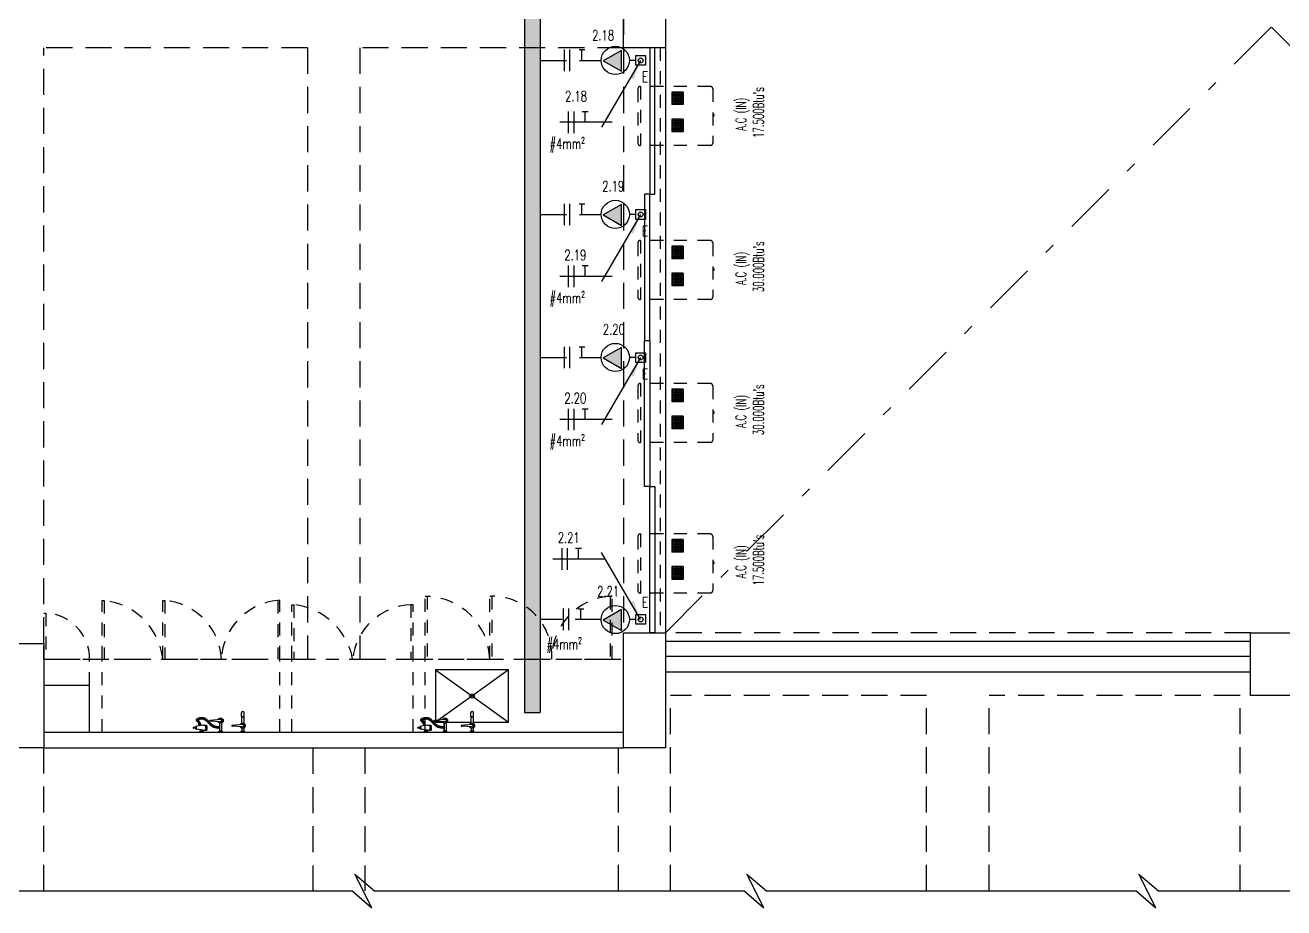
# Model space of a CAD drawing. Extents: x 17.6 to 65.2, y 116.5 to 153.5.
# Drawn here: x 27.52 to 39.56, y 116.54 to 124.99 of the extents above; entities that cross this region are included whole.
import ezdxf

# ---------------------------------------------------------------- set-up
doc = ezdxf.new("R2010")
doc.units = 0
doc.header["$MEASUREMENT"] = 0
for name, pattern in [('DASHDOT2', [0.5, 0.25, -0.125, 0, -0.125]), ('HIDDEN', [0.375, 0.25, -0.125]), ('HIDDEN2', [0.1875, 0.125, -0.0625])]:
    doc.linetypes.add(name, pattern=pattern)
for name, color, linetype in [('E-INDICAÇÃO', 9, 'CONTINUOUS'), ('INST-MATRIZ', 9, 'CONTINUOUS'), ('INST_-_AR_CONDICIONADO', 1, 'CONTINUOUS'), ('INST_-_MATRIZ', 9, 'CONTINUOUS'), ('INST_-_PILAR', 6, 'CONTINUOUS')]:
    doc.layers.add(name, color=color, linetype=linetype)
doc.styles.add('ROMANS9', font='ROMANS9.SHX')
doc.styles.add('TICK-50', font='ROMANS.SHX', dxfattribs={"height": 0.1, "bigfont": 'alf.shx'})

# ---------------------------------------------------------------- blocks, each defined once
blk = doc.blocks.new('A$C39395E02')
at = {"layer": 'INST_-_MATRIZ'}
for p, q in [((0.094, 0.15), (0.094, 0.186)), ((0.094, 0.15), (0.119, 0.15)), ((0.095, 0.085), (0.095, 0.15)), ((0.095, 0.148), (0.118, 0.148)), ((0.118, 0.083), (0.118, 0.15)), ((0.119, 0.15), (0.119, 0.186)), ((0.104, 0.073), (0.003, 0.065)), ((0.104, 0.05), (0.003, 0.058)), ((0.095, 0.037), (0.095, 0.01)), ((0.115, 0.01), (0.095, 0.01)), ((0.115, 0.037), (0.115, 0.01)), ((0.125, 0), (0.085, 0))]:
    blk.add_line(p, q, dxfattribs=at)
blk.add_lwpolyline([(0.079, 0.071), (0.079, 0.073), (0.094, 0.087), (0.114, 0.087), (0.129, 0.073), (0.129, 0.052), (0.115, 0.037), (0.094, 0.037), (0.079, 0.052)], dxfattribs=at)
for centre, radius, start, end in [((0.106, 0.186), 0.0128, 360, 180), ((0.003, 0.061), 0.00332, 90, 270), ((0.104, 0.062), 0.0217, 210.8045, 155.3581), ((0.095, 0), 0.01, 90, 180), ((0.105, 0.061), 0.0117, 264.5255, 95.4745), ((0.115, 0), 0.01, 0, 90)]:
    blk.add_arc(centre, radius, start, end, dxfattribs=at)
blk = doc.blocks.new('A$C54C96E85')
at = {"layer": 'INST_-_MATRIZ'}
h = blk.add_hatch(dxfattribs=at)
h.set_pattern_fill('ANSI31', color=256, scale=0.03, style=0)
h.set_pattern_definition([(45, (-61.454684, -1771.6646343), (-0.0026516504294, 0.0026516504294), [])])
h.paths.add_polyline_path([(0.163, 0.033), (0.157, 0.039), (0.151, 0.045), (0.144, 0.052, 0.001194), (0.144, 0.052), (0.138, 0.059, 0.004819), (0.137, 0.059), (0.13, 0.066, 0.008876), (0.13, 0.066), (0.123, 0.073, 0.015233), (0.122, 0.073), (0.114, 0.08, 0.021779), (0.113, 0.081), (0.104, 0.086, 0.0275), (0.103, 0.087), (0.093, 0.092, 0.03177), (0.091, 0.093), (0.081, 0.097, 0.033963), (0.079, 0.098), (0.067, 0.1, 0.033835), (0.065, 0.1), (0.051, 0.102, 0.020442), (0.05, 0.102, 0.01128), (0.049, 0.102), (0.035, 0.101), (0.035, 0.086), (0.036, 0.086), (0.038, 0.086), (0.043, 0.086), (0.048, 0.086), (0.054, 0.086), (0.061, 0.086), (0.068, 0.085), (0.075, 0.084), (0.081, 0.081), (0.088, 0.079), (0.094, 0.076), (0.1, 0.072), (0.106, 0.068), (0.112, 0.063), (0.118, 0.058), (0.124, 0.052), (0.129, 0.046), (0.135, 0.04), (0.141, 0.034), (0.147, 0.028), (0.153, 0.022), (0.159, 0.017), (0.166, 0.012), (0.172, 0.008), (0.179, 0.005), (0.186, 0.002), (0.193, 0.001), (0.2, 0), (0.208, 0), (0.215, 0), (0.221, 0.001), (0.228, 0.003), (0.234, 0.004), (0.239, 0.007), (0.244, 0.009), (0.249, 0.012), (0.252, 0.015), (0.255, 0.018), (0.257, 0.021), (0.257, 0.024), (0.257, 0.028), (0.255, 0.032), (0.253, 0.035), (0.25, 0.039), (0.247, 0.043), (0.243, 0.047), (0.24, 0.051), (0.237, 0.055), (0.234, 0.059), (0.232, 0.063), (0.23, 0.067), (0.229, 0.071), (0.227, 0.074), (0.227, 0.077), (0.226, 0.078), (0.226, 0.079), (0.211, 0.076), (0.215, 0.065, 0.032323), (0.215, 0.063), (0.219, 0.056, 0.024403), (0.22, 0.054), (0.224, 0.047, 0.016117), (0.224, 0.046), (0.229, 0.04, 0.001777), (0.229, 0.04, 0.005545), (0.229, 0.039), (0.233, 0.034), (0.237, 0.029), (0.239, 0.025), (0.239, 0.024), (0.239, 0.023), (0.237, 0.022), (0.233, 0.02), (0.229, 0.019), (0.224, 0.017), (0.219, 0.016), (0.213, 0.015), (0.207, 0.015), (0.201, 0.015), (0.196, 0.016), (0.19, 0.017), (0.185, 0.019), (0.179, 0.021), (0.174, 0.024), (0.169, 0.028)])
for p, q in [((0.005, 0.141), (0.045, 0.141)), ((0.015, 0.131), (0.035, 0.131)), ((0.015, 0.056), (0.015, 0.131)), ((0.035, 0.056), (0.035, 0.131)), ((0.193, 0.123), (0.158, 0.122)), ((0.158, 0.087), (0.158, 0.122)), ((0.164, 0.073), (0.164, 0.122)), ((0.169, 0.073), (0.169, 0.122)), ((0.187, 0.141), (0.227, 0.141)), ((0.193, 0.123), (0.255, 0.112)), ((0.197, 0.131), (0.217, 0.131)), ((0.197, 0.131), (0.197, 0.122)), ((0.217, 0.131), (0.217, 0.119)), ((0.025, 0.043), (0.126, 0.035)), ((0.025, 0.02), (0.126, 0.028)), ((0.158, 0.087), (0.158, 0.073)), ((0.194, 0.073), (0.158, 0.073)), ((0.194, 0.073), (0.255, 0.085)), ((0.255, 0.112), (0.255, 0.085)), ((0.267, 0.103), (0.284, 0.102)), ((0.267, 0.094), (0.284, 0.095))]:
    blk.add_line(p, q, dxfattribs=at)
for points in [[(0.05, 0.022), (0.05, 0.02), (0.036, 0.006), (0.015, 0.006), (0, 0.02), (0, 0.041), (0.015, 0.056), (0.035, 0.056), (0.05, 0.041)], [(0.226, 0.079), (0.226, 0.078), (0.227, 0.077), (0.227, 0.074), (0.229, 0.071), (0.23, 0.067), (0.232, 0.063), (0.234, 0.059), (0.237, 0.055), (0.24, 0.051), (0.243, 0.047), (0.247, 0.043), (0.25, 0.039), (0.253, 0.035), (0.255, 0.032), (0.257, 0.028), (0.257, 0.024), (0.257, 0.021), (0.255, 0.018), (0.252, 0.015), (0.249, 0.012), (0.244, 0.009), (0.239, 0.007), (0.234, 0.004), (0.228, 0.003), (0.221, 0.001), (0.215, 0), (0.208, 0), (0.2, 0), (0.193, 0.001), (0.186, 0.002), (0.179, 0.005), (0.172, 0.008), (0.166, 0.012), (0.159, 0.017), (0.153, 0.022), (0.147, 0.028), (0.141, 0.034), (0.135, 0.04), (0.129, 0.046), (0.124, 0.052), (0.118, 0.058), (0.112, 0.063), (0.106, 0.068), (0.1, 0.072), (0.094, 0.076), (0.088, 0.079), (0.081, 0.081), (0.075, 0.084), (0.068, 0.085), (0.061, 0.086), (0.054, 0.086), (0.048, 0.086), (0.043, 0.086), (0.038, 0.086), (0.036, 0.086), (0.035, 0.086)], [(0.239, 0.024), (0.239, 0.024)]]:
    blk.add_lwpolyline(points, dxfattribs=at)
blk.add_lwpolyline([(0.211, 0.076), (0.215, 0.065, 0.032323), (0.215, 0.063), (0.219, 0.056, 0.024403), (0.22, 0.054), (0.224, 0.047, 0.016117), (0.224, 0.046), (0.229, 0.04, 0.007322), (0.229, 0.039), (0.233, 0.034), (0.237, 0.029), (0.239, 0.025), (0.239, 0.024), (0.239, 0.023), (0.237, 0.022), (0.233, 0.02), (0.229, 0.019), (0.224, 0.017), (0.219, 0.016), (0.213, 0.015), (0.207, 0.015), (0.201, 0.015), (0.196, 0.016), (0.19, 0.017), (0.185, 0.019), (0.179, 0.021), (0.174, 0.024), (0.169, 0.028), (0.163, 0.033), (0.157, 0.039), (0.151, 0.045), (0.144, 0.052, 0.001194), (0.144, 0.052), (0.138, 0.059, 0.004819), (0.137, 0.059), (0.13, 0.066, 0.008876), (0.13, 0.066), (0.123, 0.073, 0.015233), (0.122, 0.073), (0.114, 0.08, 0.021779), (0.113, 0.081), (0.104, 0.086, 0.0275), (0.103, 0.087), (0.093, 0.092, 0.03177), (0.091, 0.093), (0.081, 0.097, 0.033963), (0.079, 0.098), (0.067, 0.1, 0.033835), (0.065, 0.1), (0.051, 0.102, 0.03173), (0.049, 0.102), (0.034, 0.101)], format="xyb", dxfattribs=at)
for centre, radius, start, end in [((0.015, 0.141), 0.01, 180, 270), ((0.035, 0.141), 0.01, 270, 0), ((0.197, 0.141), 0.01, 180, 270), ((0.217, 0.141), 0.01, 270, 0), ((0.025, 0.031), 0.0217, 30.8045, 335.3581), ((0.024, 0.032), 0.0117, 84.5255, 275.4745), ((0.126, 0.032), 0.00332, 270, 90), ((0.255, 0.099), 0.0133, 270.5029, 90.5029), ((0.284, 0.099), 0.00332, 270, 90)]:
    blk.add_arc(centre, radius, start, end, dxfattribs=at)
blk = doc.blocks.new('A$C6A757802')
at = {"layer": 'E-INDICAÇÃO', "ltscale": 0.01}
blk.add_hatch(color=1, dxfattribs=at).paths.add_polyline_path([(0, 0), (0.193, 0.032), (0.193, 0)])
at = {"layer": 'E-INDICAÇÃO', "color": 1, "ltscale": 0.01}
blk.add_line((0, 0), (0.741, 0), dxfattribs=at)

msp = doc.modelspace()

# ---------------------------------------------------------------- hatches: boundary and pattern name
at = {"layer": 'INST_-_AR_CONDICIONADO', "ltscale": 0.5}
msp.add_hatch(color=253, dxfattribs=at).paths.add_polyline_path([(32.446, 134.02), (32.296, 134.02), (32.296, 118.412), (32.446, 118.412)])
at = {"layer": 'INST_-_AR_CONDICIONADO'}
for points in [[(33.222, 124.549), (33.222, 124.749), (33.049, 124.649)], [(33.222, 123.074), (33.222, 123.274), (33.049, 123.174)], [(33.222, 121.705), (33.222, 121.905), (33.049, 121.805)], [(33.222, 119.197), (33.222, 119.397), (33.049, 119.297)]]:
    msp.add_hatch(color=3, dxfattribs=at).paths.add_polyline_path(points)
at = {"layer": 'INST_-_AR_CONDICIONADO', "linetype": 'CONTINUOUS', "ltscale": 0.3}
h = msp.add_hatch(dxfattribs=at)
h.set_pattern_fill('NET', color=1, scale=0.120408, angle=630, style=0)
h.set_pattern_definition([(270, (-90.579822, 278.185684), (0.0150510204, -1e-17), []), (360, (-90.579822, 278.185684), (1e-17, 0.0150510204), [])])
h.paths.add_polyline_path([(33.814, 124.23), (33.814, 124.35), (33.705, 124.35), (33.705, 124.23)])
h.paths.add_polyline_path([(33.705, 124.091), (33.705, 123.971), (33.814, 123.971), (33.814, 124.091)])
h = msp.add_hatch(dxfattribs=at)
h.set_pattern_fill('NET', color=1, scale=0.120408, angle=630, style=0)
h.set_pattern_definition([(270, (-90.579822, 278.185684), (0.0150510204, -1e-17), []), (360, (-90.579822, 278.185684), (1e-17, 0.0150510204), [])])
h.paths.add_polyline_path([(33.814, 124.23), (33.814, 124.35), (33.705, 124.35), (33.705, 124.23)])
h.paths.add_polyline_path([(33.705, 124.091), (33.705, 123.971), (33.814, 123.971), (33.814, 124.091)])
h = msp.add_hatch(dxfattribs=at)
h.set_pattern_fill('NET', color=1, scale=0.120408, angle=630, style=0)
h.set_pattern_definition([(270, (-90.579822, 276.710839), (0.0150510204, -1e-17), []), (360, (-90.579822, 276.710839), (1e-17, 0.0150510204), [])])
h.paths.add_polyline_path([(33.814, 122.755), (33.814, 122.876), (33.705, 122.876), (33.705, 122.755)])
h.paths.add_polyline_path([(33.705, 122.617), (33.705, 122.496), (33.814, 122.496), (33.814, 122.617)])
h = msp.add_hatch(dxfattribs=at)
h.set_pattern_fill('NET', color=1, scale=0.120408, angle=630, style=0)
h.set_pattern_definition([(270, (-90.579822, 276.710839), (0.0150510204, -1e-17), []), (360, (-90.579822, 276.710839), (1e-17, 0.0150510204), [])])
h.paths.add_polyline_path([(33.814, 122.755), (33.814, 122.876), (33.705, 122.876), (33.705, 122.755)])
h.paths.add_polyline_path([(33.705, 122.617), (33.705, 122.496), (33.814, 122.496), (33.814, 122.617)])
h = msp.add_hatch(dxfattribs=at)
h.set_pattern_fill('NET', color=1, scale=0.120408, angle=630, style=0)
h.set_pattern_definition([(270, (-90.579822, 275.341784), (0.0150510204, -1e-17), []), (360, (-90.579822, 275.341784), (1e-17, 0.0150510204), [])])
h.paths.add_polyline_path([(33.814, 121.386), (33.814, 121.506), (33.705, 121.506), (33.705, 121.386)])
h.paths.add_polyline_path([(33.705, 121.248), (33.705, 121.127), (33.814, 121.127), (33.814, 121.248)])
h = msp.add_hatch(dxfattribs=at)
h.set_pattern_fill('NET', color=1, scale=0.120408, angle=630, style=0)
h.set_pattern_definition([(270, (-90.579822, 275.341784), (0.0150510204, -1e-17), []), (360, (-90.579822, 275.341784), (1e-17, 0.0150510204), [])])
h.paths.add_polyline_path([(33.814, 121.386), (33.814, 121.506), (33.705, 121.506), (33.705, 121.386)])
h.paths.add_polyline_path([(33.705, 121.248), (33.705, 121.127), (33.814, 121.127), (33.814, 121.248)])
h = msp.add_hatch(dxfattribs=at)
h.set_pattern_fill('NET', color=1, scale=0.120408, angle=630, style=0)
h.set_pattern_definition([(270, (-90.579822, 273.902219), (0.0150510204, -1e-17), []), (360, (-90.579822, 273.902219), (1e-17, 0.0150510204), [])])
h.paths.add_polyline_path([(33.814, 119.946), (33.814, 120.067), (33.705, 120.067), (33.705, 119.946)])
h.paths.add_polyline_path([(33.705, 119.808), (33.705, 119.688), (33.814, 119.688), (33.814, 119.808)])
h = msp.add_hatch(dxfattribs=at)
h.set_pattern_fill('NET', color=1, scale=0.120408, angle=630, style=0)
h.set_pattern_definition([(270, (-90.579822, 273.902219), (0.0150510204, -1e-17), []), (360, (-90.579822, 273.902219), (1e-17, 0.0150510204), [])])
h.paths.add_polyline_path([(33.814, 119.946), (33.814, 120.067), (33.705, 120.067), (33.705, 119.946)])
h.paths.add_polyline_path([(33.705, 119.808), (33.705, 119.688), (33.814, 119.688), (33.814, 119.808)])
at = {"layer": 'INST_-_MATRIZ'}
h = msp.add_hatch(dxfattribs=at)
h.set_pattern_fill('ANSI31', color=256, scale=0.03, angle=180, style=0)
h.set_pattern_definition([(225, (93.0140778, 1890.029365), (0.0026516504294, -0.0026516504294), [])])
h.paths.add_polyline_path([(31.396, 118.331), (31.402, 118.326), (31.409, 118.32), (31.415, 118.313, 0.001194), (31.415, 118.313), (31.422, 118.306, 0.004819), (31.422, 118.306), (31.429, 118.299, 0.008876), (31.429, 118.299), (31.437, 118.292, 0.015233), (31.438, 118.291), (31.446, 118.285, 0.021779), (31.447, 118.284), (31.455, 118.278, 0.0275), (31.457, 118.278), (31.466, 118.273, 0.03177), (31.468, 118.272), (31.479, 118.268, 0.033963), (31.481, 118.267), (31.493, 118.265, 0.033835), (31.495, 118.264), (31.508, 118.263, 0.020442), (31.509, 118.263, 0.01128), (31.51, 118.263), (31.525, 118.264), (31.525, 118.279), (31.524, 118.279), (31.521, 118.279), (31.517, 118.278), (31.512, 118.278), (31.505, 118.278), (31.499, 118.279), (31.492, 118.28), (31.485, 118.281), (31.478, 118.283), (31.472, 118.286), (31.465, 118.289), (31.459, 118.293), (31.453, 118.297), (31.447, 118.302), (31.441, 118.307), (31.436, 118.313), (31.43, 118.319), (31.424, 118.325), (31.418, 118.331), (31.412, 118.337), (31.406, 118.343), (31.4, 118.348), (31.394, 118.353), (31.387, 118.357), (31.38, 118.36), (31.373, 118.362), (31.366, 118.364), (31.359, 118.365), (31.352, 118.365), (31.345, 118.364), (31.338, 118.363), (31.332, 118.362), (31.326, 118.36), (31.32, 118.358), (31.315, 118.356), (31.311, 118.353), (31.307, 118.35), (31.304, 118.347), (31.303, 118.344), (31.302, 118.34), (31.303, 118.337), (31.304, 118.333), (31.307, 118.329), (31.31, 118.326), (31.313, 118.322), (31.316, 118.318), (31.32, 118.314), (31.323, 118.31), (31.325, 118.305), (31.328, 118.301), (31.329, 118.297), (31.331, 118.294), (31.332, 118.291), (31.333, 118.288), (31.333, 118.286), (31.333, 118.285), (31.348, 118.289), (31.345, 118.3, 0.032323), (31.344, 118.301), (31.341, 118.309, 0.024403), (31.34, 118.31), (31.336, 118.318, 0.016117), (31.335, 118.318), (31.331, 118.325, 0.001777), (31.331, 118.325, 0.005545), (31.331, 118.325), (31.326, 118.331), (31.323, 118.336), (31.321, 118.34), (31.32, 118.341), (31.321, 118.341), (31.323, 118.343), (31.326, 118.344), (31.33, 118.346), (31.335, 118.347), (31.341, 118.349), (31.346, 118.349), (31.352, 118.35), (31.358, 118.35), (31.364, 118.349), (31.369, 118.348), (31.375, 118.346), (31.38, 118.344), (31.385, 118.34), (31.391, 118.336)])

# ---------------------------------------------------------------- linework, layer by layer
at = {"layer": 'INST-MATRIZ', "color": 8, "linetype": 'DASHDOT2', "ltscale": 2}
for p, q in [((33.643, 119.174), (45.243, 130.774)), ((45.243, 119.174), (33.643, 130.774))]:
    msp.add_line(p, q, dxfattribs=at)
at = {"layer": 'INST_-_AR_CONDICIONADO', "color": 3}
for p, q in [((32.296, 134.02), (32.296, 118.412)), ((32.446, 134.02), (32.446, 118.412)), ((32.678, 124.551), (32.678, 124.757)), ((32.73, 124.551), (32.73, 124.757)), ((32.817, 124.756), (32.872, 124.756)), ((32.844, 124.653), (32.844, 124.756)), ((33.36, 124.653), (33.3, 124.653)), ((33.36, 124.653), (33.3, 124.653)), ((32.717, 123.958), (32.717, 124.164)), ((32.769, 123.958), (32.769, 124.164)), ((32.848, 124.164), (32.903, 124.164)), ((32.875, 124.061), (32.875, 124.164)), ((32.678, 123.076), (32.678, 123.282)), ((32.73, 123.076), (32.73, 123.282)), ((32.817, 123.281), (32.872, 123.281)), ((32.844, 123.178), (32.844, 123.281)), ((33.36, 123.179), (33.3, 123.179)), ((33.36, 123.179), (33.3, 123.179)), ((32.717, 122.483), (32.717, 122.689)), ((32.769, 122.483), (32.769, 122.689)), ((32.848, 122.689), (32.903, 122.689)), ((32.875, 122.586), (32.875, 122.689)), ((32.678, 121.707), (32.678, 121.913)), ((32.73, 121.707), (32.73, 121.913)), ((32.817, 121.912), (32.872, 121.912)), ((32.844, 121.809), (32.844, 121.912)), ((33.36, 121.81), (33.3, 121.81)), ((33.36, 121.81), (33.3, 121.81)), ((32.717, 121.114), (32.717, 121.32)), ((32.769, 121.114), (32.769, 121.32)), ((32.848, 121.32), (32.903, 121.32)), ((32.875, 121.217), (32.875, 121.32)), ((32.654, 119.778), (32.654, 119.984)), ((32.706, 119.778), (32.706, 119.984)), ((32.784, 119.984), (32.84, 119.984)), ((32.812, 119.881), (32.812, 119.984)), ((32.668, 119.2), (32.668, 119.406)), ((32.72, 119.2), (32.72, 119.406)), ((32.807, 119.405), (32.862, 119.405)), ((32.834, 119.302), (32.834, 119.405)), ((33.36, 119.302), (33.3, 119.302)), ((33.36, 119.302), (33.3, 119.302)), ((32.296, 118.412), (32.446, 118.412))]:
    msp.add_line(p, q, dxfattribs=at)
at = {"layer": 'INST_-_AR_CONDICIONADO', "color": 5, "linetype": 'HIDDEN'}
for p, q in [((32.446, 124.653), (33.029, 124.653)), ((32.446, 123.178), (33.029, 123.178)), ((32.446, 121.809), (33.029, 121.809)), ((33.029, 119.302), (32.446, 119.303))]:
    msp.add_line(p, q, dxfattribs=at)
at = {"layer": 'INST_-_AR_CONDICIONADO', "color": 1, "linetype": 'HIDDEN2'}
for p, q in [((33.38, 124.38), (33.38, 123.863)), ((33.404, 124.405), (33.404, 123.839)), ((34.074, 124.405), (33.404, 124.405)), ((34.096, 124.381), (34.096, 123.863)), ((34.074, 123.839), (33.404, 123.839)), ((33.38, 122.906), (33.38, 122.388)), ((33.404, 122.93), (33.404, 122.364)), ((34.074, 122.93), (33.404, 122.93)), ((34.096, 122.906), (34.096, 122.388)), ((34.074, 122.364), (33.404, 122.364)), ((33.404, 121.561), (33.404, 120.995)), ((34.074, 121.561), (33.404, 121.561)), ((33.38, 121.537), (33.38, 121.019)), ((34.096, 121.537), (34.096, 121.019)), ((34.074, 120.995), (33.404, 120.995)), ((33.404, 120.121), (33.404, 119.555)), ((34.074, 120.121), (33.404, 120.121)), ((33.38, 120.097), (33.38, 119.579)), ((34.096, 120.097), (34.096, 119.58)), ((34.074, 119.555), (33.404, 119.555))]:
    msp.add_line(p, q, dxfattribs=at)
at = {"layer": 'INST_-_AR_CONDICIONADO', "color": 1, "linetype": 'CONTINUOUS', "ltscale": 0.3}
for p, q in [((33.814, 124.35), (33.705, 124.35)), ((33.705, 124.35), (33.705, 124.23)), ((33.814, 124.35), (33.705, 124.35)), ((33.705, 124.35), (33.705, 124.23)), ((33.814, 124.35), (33.814, 124.23)), ((33.814, 124.35), (33.814, 124.23)), ((33.814, 124.23), (33.705, 124.23)), ((33.814, 124.23), (33.705, 124.23)), ((33.705, 124.091), (33.705, 123.971)), ((33.814, 124.091), (33.705, 124.091)), ((33.705, 124.091), (33.705, 123.971)), ((33.814, 124.091), (33.705, 124.091)), ((33.814, 124.091), (33.814, 123.971)), ((33.814, 124.091), (33.814, 123.971)), ((33.814, 123.971), (33.705, 123.971)), ((33.814, 123.971), (33.705, 123.971)), ((33.814, 122.876), (33.705, 122.876)), ((33.705, 122.876), (33.705, 122.755)), ((33.814, 122.876), (33.705, 122.876)), ((33.705, 122.876), (33.705, 122.755)), ((33.814, 122.876), (33.814, 122.755)), ((33.814, 122.876), (33.814, 122.755)), ((33.814, 122.755), (33.705, 122.755)), ((33.814, 122.755), (33.705, 122.755)), ((33.705, 122.617), (33.705, 122.496)), ((33.814, 122.617), (33.705, 122.617)), ((33.705, 122.617), (33.705, 122.496)), ((33.814, 122.617), (33.705, 122.617)), ((33.814, 122.617), (33.814, 122.496)), ((33.814, 122.617), (33.814, 122.496)), ((33.814, 122.496), (33.705, 122.496)), ((33.814, 122.496), (33.705, 122.496)), ((33.814, 121.506), (33.705, 121.506)), ((33.705, 121.506), (33.705, 121.386)), ((33.814, 121.506), (33.705, 121.506)), ((33.705, 121.506), (33.705, 121.386)), ((33.814, 121.506), (33.814, 121.386)), ((33.814, 121.506), (33.814, 121.386)), ((33.814, 121.386), (33.705, 121.386)), ((33.814, 121.386), (33.705, 121.386)), ((33.705, 121.248), (33.705, 121.127)), ((33.814, 121.248), (33.705, 121.248)), ((33.705, 121.248), (33.705, 121.127)), ((33.814, 121.248), (33.705, 121.248)), ((33.814, 121.248), (33.814, 121.127)), ((33.814, 121.248), (33.814, 121.127)), ((33.814, 121.127), (33.705, 121.127)), ((33.814, 121.127), (33.705, 121.127)), ((33.814, 120.067), (33.705, 120.067)), ((33.705, 120.067), (33.705, 119.946)), ((33.814, 120.067), (33.705, 120.067)), ((33.705, 120.067), (33.705, 119.946)), ((33.814, 120.067), (33.814, 119.946)), ((33.814, 120.067), (33.814, 119.946)), ((33.814, 119.946), (33.705, 119.946)), ((33.814, 119.946), (33.705, 119.946)), ((33.705, 119.808), (33.705, 119.688)), ((33.814, 119.808), (33.705, 119.808)), ((33.705, 119.808), (33.705, 119.688)), ((33.814, 119.808), (33.705, 119.808)), ((33.814, 119.808), (33.814, 119.688)), ((33.814, 119.808), (33.814, 119.688)), ((33.814, 119.688), (33.705, 119.688)), ((33.814, 119.688), (33.705, 119.688))]:
    msp.add_line(p, q, dxfattribs=at)
at = {"layer": 'INST_-_AR_CONDICIONADO'}
for p, q in [((33.133, 124.061), (32.633, 124.061)), ((33.133, 122.586), (32.633, 122.586)), ((33.133, 121.217), (32.633, 121.217)), ((33.07, 119.881), (32.565, 119.881))]:
    msp.add_line(p, q, dxfattribs=at)
at = {"layer": 'INST_-_AR_CONDICIONADO', "color": 3}
for points in [[(33.222, 124.549), (33.222, 124.749), (33.049, 124.649)], [(33.222, 123.074), (33.222, 123.274), (33.049, 123.174)], [(33.222, 121.705), (33.222, 121.905), (33.049, 121.805)], [(33.222, 119.197), (33.222, 119.397), (33.049, 119.297)]]:
    msp.add_lwpolyline(points, close=True, dxfattribs=at)
at = {"layer": 'INST_-_AR_CONDICIONADO', "color": 25}
for points in [[(33.453, 124.7), (33.453, 124.607), (33.36, 124.607), (33.36, 124.7)], [(33.453, 123.225), (33.453, 123.132), (33.36, 123.132), (33.36, 123.225)], [(33.453, 121.856), (33.453, 121.763), (33.36, 121.763), (33.36, 121.856)], [(33.453, 119.349), (33.453, 119.256), (33.36, 119.256), (33.36, 119.349)]]:
    msp.add_lwpolyline(points, close=True, dxfattribs=at)
at = {"layer": 'INST_-_AR_CONDICIONADO', "color": 1, "linetype": 'HIDDEN2', "ltscale": 0.2}
for points in [[(34.096, 124.122), (34.111, 124.122), (34.111, 124.134), (34.096, 124.134)], [(34.096, 124.122), (34.111, 124.122), (34.111, 124.134), (34.096, 124.134)], [(34.096, 122.647), (34.111, 122.647), (34.111, 122.659), (34.096, 122.659)], [(34.096, 122.647), (34.111, 122.647), (34.111, 122.659), (34.096, 122.659)], [(34.096, 121.278), (34.111, 121.278), (34.111, 121.29), (34.096, 121.29)], [(34.096, 121.278), (34.111, 121.278), (34.111, 121.29), (34.096, 121.29)], [(34.096, 119.838), (34.111, 119.838), (34.111, 119.85), (34.096, 119.85)], [(34.096, 119.838), (34.111, 119.838), (34.111, 119.85), (34.096, 119.85)]]:
    msp.add_lwpolyline(points, dxfattribs=at)
at = {"layer": 'INST_-_AR_CONDICIONADO', "color": 3}
for centre in [(33.164, 124.653), (33.164, 123.179), (33.164, 121.81), (33.164, 119.302)]:
    msp.add_circle(centre, 0.135, dxfattribs=at)
at = {"layer": 'INST_-_AR_CONDICIONADO', "color": 25}
for centre in [(33.406, 124.653), (33.406, 123.179), (33.406, 121.81), (33.406, 119.302)]:
    msp.add_circle(centre, 0.0233, dxfattribs=at)
at = {"layer": 'INST_-_AR_CONDICIONADO', "color": 1, "linetype": 'HIDDEN2'}
for centre, start, end in [((33.404, 124.38), 90, 180), ((33.404, 124.38), 90, 180), ((34.072, 124.381), 0, 85.261), ((34.072, 124.381), 0, 85.261), ((33.404, 123.863), 180, 270), ((33.404, 123.863), 180, 270), ((34.072, 123.863), 274.739, 0), ((34.072, 123.863), 274.739, 0), ((33.404, 122.906), 90, 180), ((33.404, 122.906), 90, 180), ((34.072, 122.906), 0, 85.261), ((34.072, 122.906), 0, 85.261), ((33.404, 122.388), 180, 270), ((33.404, 122.388), 180, 270), ((34.072, 122.388), 274.739, 0), ((34.072, 122.388), 274.739, 0), ((33.404, 121.537), 90, 180), ((33.404, 121.537), 90, 180), ((34.072, 121.537), 0, 85.261), ((34.072, 121.537), 0, 85.261), ((33.404, 121.019), 180, 270), ((33.404, 121.019), 180, 270), ((34.072, 121.019), 274.739, 0), ((34.072, 121.019), 274.739, 0), ((33.404, 120.097), 90, 180), ((33.404, 120.097), 90, 180), ((34.072, 120.097), 0, 85.261), ((34.072, 120.097), 0, 85.261), ((33.404, 119.579), 180, 270), ((33.404, 119.579), 180, 270), ((34.072, 119.58), 274.739, 0), ((34.072, 119.58), 274.739, 0)]:
    msp.add_arc(centre, 0.0241, start, end, dxfattribs=at)
at = {"layer": 'INST_-_MATRIZ', "linetype": 'HIDDEN'}
for p, q in [((33.243, 130.774), (33.243, 119.174)), ((27.693, 119.074), (27.693, 124.774)), ((30.218, 124.774), (27.693, 124.774)), ((30.218, 124.774), (30.218, 118.924)), ((33.243, 124.774), (30.718, 124.774)), ((30.718, 124.774), (30.718, 118.924)), ((39.243, 119.174), (33.643, 119.174)), ((27.693, 118.924), (30.218, 118.924)), ((30.718, 118.924), (33.243, 118.924)), ((36.143, 118.574), (33.693, 118.574)), ((33.693, 116.704), (33.693, 118.574)), ((36.143, 116.704), (36.143, 118.574)), ((39.143, 118.574), (36.743, 118.574)), ((36.743, 116.704), (36.743, 118.574)), ((39.143, 116.704), (39.143, 118.574)), ((27.693, 116.704), (27.693, 118.074)), ((30.268, 118.074), (30.268, 116.704)), ((30.768, 118.074), (30.768, 116.704)), ((33.193, 116.704), (33.193, 118.074))]:
    msp.add_line(p, q, dxfattribs=at)
at = {"layer": 'INST_-_MATRIZ', "linetype": 'HIDDEN', "ltscale": 0.5}
for p, q in [((33.593, 124.774), (33.593, 119.174)), ((31.343, 118.924), (31.343, 119.524)), ((31.343, 119.524), (31.363, 119.524)), ((31.363, 119.524), (31.363, 118.924)), ((31.963, 118.924), (31.963, 119.524)), ((31.963, 119.524), (31.983, 119.524)), ((31.983, 119.524), (31.983, 118.924)), ((33.133, 119.524), (33.113, 119.524)), ((33.113, 119.524), (33.113, 118.924)), ((33.133, 118.924), (33.133, 119.524)), ((28.253, 118.924), (28.253, 119.484)), ((28.253, 119.484), (28.273, 119.484)), ((28.273, 119.484), (28.273, 118.924)), ((28.833, 118.924), (28.833, 119.484)), ((28.833, 119.484), (28.853, 119.484)), ((28.853, 119.484), (28.853, 118.924)), ((29.953, 119.484), (29.933, 119.484)), ((29.933, 119.484), (29.933, 118.924)), ((29.953, 118.924), (29.953, 119.484)), ((30.068, 118.924), (30.068, 119.444)), ((30.068, 119.444), (30.088, 119.444)), ((30.088, 119.444), (30.088, 118.924)), ((31.228, 119.444), (31.208, 119.444)), ((31.208, 119.444), (31.208, 118.924)), ((31.228, 118.924), (31.228, 119.444)), ((27.693, 118.924), (27.693, 119.364)), ((27.693, 119.364), (27.713, 119.364)), ((27.713, 119.364), (27.713, 118.924)), ((27.693, 118.924), (33.243, 118.924)), ((28.133, 118.674), (28.133, 118.924)), ((28.253, 118.224), (28.253, 118.924)), ((29.953, 118.224), (29.953, 118.924)), ((30.068, 118.224), (30.068, 118.924)), ((31.228, 118.224), (31.228, 118.924)), ((31.343, 118.224), (31.343, 118.924))]:
    msp.add_line(p, q, dxfattribs=at)
at = {"layer": 'INST_-_MATRIZ'}
for p, q in [((33.643, 124.774), (33.643, 119.174)), ((33.643, 119.094), (39.243, 119.094)), ((39.243, 118.949), (33.643, 118.949)), ((39.243, 118.949), (36.368, 118.949)), ((31.443, 118.82), (31.777, 118.582)), ((32.143, 118.82), (31.81, 118.582)), ((39.243, 118.799), (33.643, 118.799)), ((27.693, 118.674), (28.133, 118.674)), ((28.133, 118.224), (28.133, 118.674)), ((31.777, 118.559), (31.443, 118.32)), ((31.81, 118.559), (32.143, 118.32)), ((31.534, 118.345), (31.433, 118.336)), ((31.534, 118.321), (31.433, 118.33)), ((31.525, 118.309), (31.525, 118.234)), ((31.545, 118.309), (31.545, 118.234)), ((27.693, 118.224), (33.243, 118.224)), ((31.292, 118.271), (31.275, 118.27)), ((31.292, 118.261), (31.275, 118.263)), ((31.366, 118.292), (31.304, 118.28)), ((31.305, 118.253), (31.304, 118.28)), ((31.366, 118.242), (31.305, 118.253)), ((31.373, 118.224), (31.333, 118.224)), ((31.343, 118.234), (31.343, 118.246)), ((31.363, 118.234), (31.343, 118.234)), ((31.363, 118.234), (31.363, 118.243)), ((31.366, 118.292), (31.401, 118.292)), ((31.366, 118.242), (31.401, 118.243)), ((31.391, 118.292), (31.391, 118.243)), ((31.395, 118.292), (31.395, 118.243)), ((31.401, 118.277), (31.401, 118.292)), ((31.401, 118.277), (31.401, 118.243)), ((31.555, 118.224), (31.515, 118.224)), ((31.545, 118.234), (31.525, 118.234)), ((27.693, 118.074), (33.243, 118.074)), ((30.835, 116.543), (30.67, 116.866)), ((30.67, 116.866), (30.858, 116.704)), ((34.586, 116.543), (34.421, 116.866)), ((34.421, 116.866), (34.61, 116.704)), ((38.337, 116.543), (38.173, 116.866)), ((38.173, 116.866), (38.361, 116.704)), ((27.107, 116.704), (28.877, 116.704)), ((28.877, 116.704), (30.646, 116.704)), ((30.646, 116.704), (30.835, 116.543)), ((30.858, 116.704), (32.628, 116.704)), ((32.628, 116.704), (34.398, 116.704)), ((34.398, 116.704), (34.586, 116.543)), ((34.61, 116.704), (36.379, 116.704)), ((36.379, 116.704), (38.149, 116.704)), ((38.149, 116.704), (38.337, 116.543)), ((38.361, 116.704), (40.131, 116.704))]:
    msp.add_line(p, q, dxfattribs=at)
for points in [[(33.543, 123.374), (33.543, 124.774), (33.493, 124.774), (33.493, 123.374)], [(33.493, 121.974), (33.493, 123.374), (33.443, 123.374), (33.443, 121.974)], [(33.443, 120.574), (33.443, 121.974), (33.493, 121.974), (33.493, 120.574)], [(33.543, 120.574), (33.543, 119.174), (33.493, 119.174), (33.493, 120.574)]]:
    msp.add_lwpolyline(points, close=True, dxfattribs=at)
for points in [[(31.806, 118.32), (32.143, 118.32), (32.143, 118.82), (31.443, 118.82), (31.443, 118.32), (31.782, 118.32)], [(31.333, 118.285), (31.333, 118.286), (31.333, 118.288), (31.332, 118.291), (31.331, 118.294), (31.329, 118.297), (31.328, 118.301), (31.325, 118.305), (31.323, 118.31), (31.32, 118.314), (31.316, 118.318), (31.313, 118.322), (31.31, 118.326), (31.307, 118.329), (31.304, 118.333), (31.303, 118.337), (31.302, 118.34), (31.303, 118.344), (31.304, 118.347), (31.307, 118.35), (31.311, 118.353), (31.315, 118.356), (31.32, 118.358), (31.326, 118.36), (31.332, 118.362), (31.338, 118.363), (31.345, 118.364), (31.352, 118.365), (31.359, 118.365), (31.366, 118.364), (31.373, 118.362), (31.38, 118.36), (31.387, 118.357), (31.394, 118.353), (31.4, 118.348), (31.406, 118.343), (31.412, 118.337), (31.418, 118.331), (31.424, 118.325), (31.43, 118.319), (31.436, 118.313), (31.441, 118.307), (31.447, 118.302), (31.453, 118.297), (31.459, 118.293), (31.465, 118.289), (31.472, 118.286), (31.478, 118.283), (31.485, 118.281), (31.492, 118.28), (31.499, 118.279), (31.505, 118.278), (31.512, 118.278), (31.517, 118.278), (31.521, 118.279), (31.524, 118.279), (31.525, 118.279)], [(31.32, 118.341), (31.32, 118.341)], [(31.509, 118.343), (31.509, 118.344), (31.524, 118.359), (31.545, 118.359), (31.559, 118.345), (31.559, 118.324), (31.545, 118.309), (31.524, 118.309), (31.51, 118.323)]]:
    msp.add_lwpolyline(points, dxfattribs=at)
msp.add_lwpolyline([(31.348, 118.289), (31.345, 118.3, 0.032323), (31.344, 118.301), (31.341, 118.309, 0.024403), (31.34, 118.31), (31.336, 118.318, 0.016117), (31.335, 118.318), (31.331, 118.325, 0.007322), (31.331, 118.325), (31.326, 118.331), (31.323, 118.336), (31.321, 118.34), (31.32, 118.341), (31.321, 118.341), (31.323, 118.343), (31.326, 118.344), (31.33, 118.346), (31.335, 118.347), (31.341, 118.349), (31.346, 118.349), (31.352, 118.35), (31.358, 118.35), (31.364, 118.349), (31.369, 118.348), (31.375, 118.346), (31.38, 118.344), (31.385, 118.34), (31.391, 118.336), (31.396, 118.331), (31.402, 118.326), (31.409, 118.32), (31.415, 118.313, 0.001194), (31.415, 118.313), (31.422, 118.306, 0.004819), (31.422, 118.306), (31.429, 118.299, 0.008876), (31.429, 118.299), (31.437, 118.292, 0.015233), (31.438, 118.291), (31.446, 118.285, 0.021779), (31.447, 118.284), (31.455, 118.278, 0.0275), (31.457, 118.278), (31.466, 118.273, 0.03177), (31.468, 118.272), (31.479, 118.268, 0.033963), (31.481, 118.267), (31.493, 118.265, 0.033835), (31.495, 118.264), (31.508, 118.263, 0.03173), (31.51, 118.263), (31.525, 118.264)], format="xyb", dxfattribs=at)
for radius in [0.02, 0.01]:
    msp.add_circle((31.793, 118.57), radius, dxfattribs=at)
at = {"layer": 'INST_-_MATRIZ', "linetype": 'HIDDEN', "ltscale": 0.5}
for centre, radius, start, end in [((31.343, 118.904), 0.62, 1.84, 88.16), ((31.985, 118.954), 0.571, 357.0527, 90.1494), ((33.156, 118.924), 0.602, 94.0977, 179.9945), ((28.203, 118.854), 0.634, 6.3481, 83.6519), ((28.803, 118.895), 0.591, 2.824, 85.0928), ((29.984, 118.895), 0.591, 94.9072, 177.176), ((30.018, 118.805), 0.643, 10.7107, 83.7338), ((31.23, 118.861), 0.583, 92.1415, 173.8194), ((27.691, 118.923), 0.442, 0.2047, 87.1309)]:
    msp.add_arc(centre, radius, start, end, dxfattribs=at)
at = {"layer": 'INST_-_MATRIZ'}
for centre, radius, start, end in [((31.433, 118.333), 0.00332, 90, 270), ((31.534, 118.334), 0.0217, 210.8045, 155.3581), ((31.535, 118.333), 0.0117, 264.5255, 95.4745), ((31.275, 118.266), 0.00332, 90, 270), ((31.305, 118.266), 0.0133, 90.5029, 270.5029), ((31.343, 118.224), 0.01, 90, 180), ((31.363, 118.224), 0.01, 0, 90), ((31.525, 118.224), 0.01, 90, 180), ((31.545, 118.224), 0.01, 0, 90)]:
    msp.add_arc(centre, radius, start, end, dxfattribs=at)
at = {"layer": 'INST_-_PILAR', "ltscale": 0.5}
for p, q in [((33.243, 124.774), (33.243, 125.174)), ((33.643, 125.174), (33.643, 124.774)), ((33.643, 124.774), (33.243, 124.774))]:
    msp.add_line(p, q, dxfattribs=at)
for points in [[(33.643, 118.074), (33.243, 118.074), (33.243, 119.174), (33.643, 119.174)], [(39.243, 118.574), (39.243, 119.174), (39.643, 119.174), (39.643, 118.574)], [(27.193, 119.074), (27.693, 119.074), (27.693, 118.074), (27.193, 118.074)]]:
    msp.add_lwpolyline(points, close=True, dxfattribs=at)

# ---------------------------------------------------------------- block references
at = {"layer": 'INST_-_AR_CONDICIONADO', "rotation": 239.7867338575481}
for p in [(33.406, 124.653), (33.406, 123.179), (33.406, 121.81)]:
    msp.add_blockref('A$C6A757802', p, dxfattribs=at)
at = {"layer": 'INST_-_AR_CONDICIONADO', "xscale": -1, "rotation": 300.2132661424519}
msp.add_blockref('A$C6A757802', (33.406, 119.302), dxfattribs=at)
at = {"layer": 'INST_-_MATRIZ'}
for p in [(29.493, 118.224), (31.688, 118.224), (31.688, 118.224)]:
    msp.add_blockref('A$C39395E02', p, dxfattribs=at)
at = {"layer": 'INST_-_MATRIZ', "rotation": 180}
for p in [(29.411, 118.365), (31.559, 118.365)]:
    msp.add_blockref('A$C54C96E85', p, dxfattribs=at)

# ---------------------------------------------------------------- texts
at = {"layer": 'INST_-_AR_CONDICIONADO', "color": 3, "style": 'TICK-50', "width": 0.7}
for s, p in [('2.18', (32.942, 124.844)), ('E', (33.42, 124.446)), ('2.18', (32.683, 124.26)), ('#4mm²', (32.534, 123.806)), ('2.19', (33.039, 123.399)), ('E', (33.42, 122.971)), ('2.19', (32.676, 122.74)), ('#4mm²', (32.534, 122.331)), ('2.20', (33.045, 122.029)), ('E', (33.42, 121.602)), ('2.20', (32.676, 121.371)), ('#4mm²', (32.534, 120.962)), ('2.21', (32.613, 120.035)), ('2.21', (32.99, 119.521)), ('E', (33.42, 119.416)), ('#4mm²', (32.505, 119.016))]:
    msp.add_text(s, height=0.1, dxfattribs=at).set_placement(p)
at = {"layer": 'INST_-_AR_CONDICIONADO', "color": 2, "style": 'ROMANS9', "width": 0.6}
for s, p in [("17.500Btu's", (34.584, 123.911)), ('A.C (IN) ', (34.416, 123.979)), ("30.000Btu's", (34.584, 122.436)), ('A.C (IN) ', (34.416, 122.504)), ('A.C (IN) ', (34.416, 121.135)), ("30.000Btu's", (34.584, 121.067)), ("17.500Btu's", (34.584, 119.627)), ('A.C (IN) ', (34.416, 119.696))]:
    msp.add_text(s, height=0.1, rotation=90, dxfattribs=at).set_placement(p)

doc.saveas('drawing.dxf')
